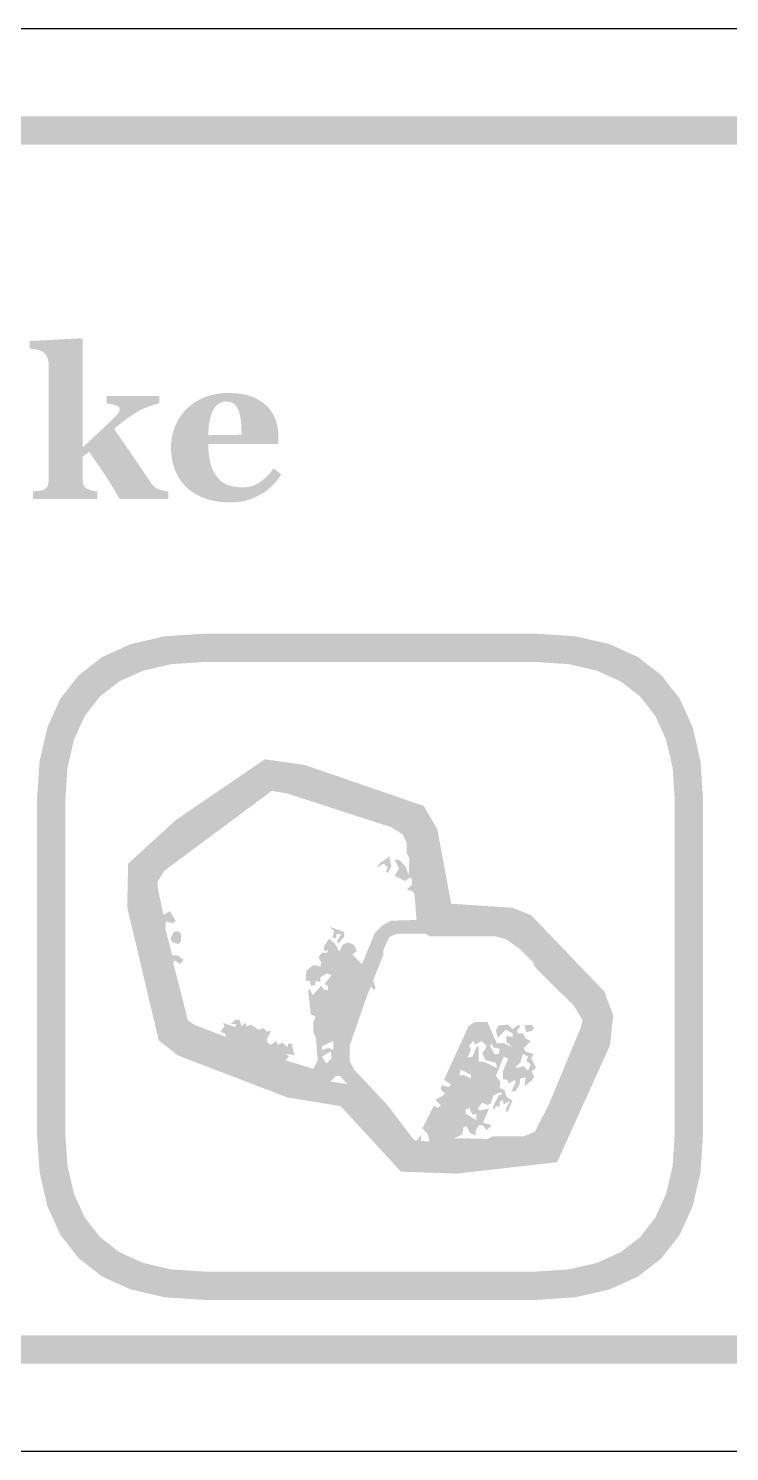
# Model space of a CAD drawing. Header units: millimetres. Extents: x 4 to 272, y 4 to 144.
# Drawn here: x 41.58 to 51.47, y 51.96 to 72.04 of the extents above; entities that cross this region are included whole.
import ezdxf

# ---------------------------------------------------------------- set-up
doc = ezdxf.new("R2010")
doc.units = ezdxf.units.MM
doc.layers.add('CUT', color=1, linetype='Continuous')
doc.layers.add('RASTER', color=7, linetype='Continuous')

msp = doc.modelspace()

# ---------------------------------------------------------------- hatches: boundary and pattern name
at = {"layer": 'RASTER'}
h = msp.add_hatch(color=7, dxfattribs=at)
h.paths.add_polyline_path([(5.2, 68.6), (5.234, 69.116), (5.337, 69.563), (5.509, 69.941), (5.75, 70.25), (6.059, 70.491), (6.438, 70.663), (6.884, 70.766), (7.4, 70.8), (64.6, 70.8), (65.116, 70.766), (65.563, 70.663), (65.941, 70.491), (66.25, 70.25), (66.491, 69.941), (66.663, 69.563), (66.766, 69.116), (66.8, 68.6), (66.8, 55.4), (66.766, 54.884), (66.663, 54.438), (66.491, 54.059), (66.25, 53.75), (65.941, 53.509), (65.563, 53.338), (65.116, 53.234), (64.6, 53.2), (7.4, 53.2), (6.884, 53.234), (6.438, 53.338), (6.059, 53.509), (5.75, 53.75), (5.509, 54.059), (5.337, 54.438), (5.234, 54.884), (5.2, 55.4)])
h.paths.add_polyline_path([(5.6, 68.6), (5.6, 55.4), (5.628, 54.978), (5.712, 54.613), (5.853, 54.303), (6.05, 54.05), (6.303, 53.853), (6.612, 53.712), (6.978, 53.628), (7.4, 53.6), (64.6, 53.6), (65.022, 53.628), (65.387, 53.712), (65.697, 53.853), (65.95, 54.05), (66.147, 54.303), (66.288, 54.613), (66.372, 54.978), (66.4, 55.4), (66.4, 68.6), (66.372, 69.022), (66.288, 69.387), (66.147, 69.697), (65.95, 69.95), (65.697, 70.147), (65.387, 70.288), (65.022, 70.372), (64.6, 70.4), (7.4, 70.4), (6.978, 70.372), (6.612, 70.288), (6.303, 70.147), (6.05, 69.95), (5.853, 69.697), (5.712, 69.387), (5.628, 69.022), (5.6, 68.6)], flags=0)
msp.add_hatch(color=7, dxfattribs=at).paths.add_polyline_path([(43.556, 65.4), (42.866, 65.4), (42.835, 65.455), (42.804, 65.508), (42.774, 65.559), (42.745, 65.607), (42.716, 65.654), (42.688, 65.698), (42.66, 65.74), (42.634, 65.78), (42.607, 65.819), (42.582, 65.857), (42.556, 65.894), (42.531, 65.93), (42.506, 65.966), (42.482, 66.001), (42.458, 66.036), (42.434, 66.069), (42.346, 65.995), (42.346, 65.675), (42.347, 65.663), (42.347, 65.65), (42.349, 65.639), (42.35, 65.627), (42.352, 65.617), (42.355, 65.607), (42.358, 65.598), (42.362, 65.589), (42.366, 65.581), (42.371, 65.573), (42.377, 65.566), (42.384, 65.56), (42.392, 65.554), (42.401, 65.548), (42.411, 65.543), (42.421, 65.539), (42.428, 65.536), (42.435, 65.533), (42.442, 65.531), (42.45, 65.528), (42.458, 65.526), (42.466, 65.523), (42.474, 65.521), (42.483, 65.519), (42.491, 65.517), (42.5, 65.515), (42.509, 65.513), (42.518, 65.511), (42.527, 65.51), (42.535, 65.509), (42.544, 65.508), (42.553, 65.507), (42.553, 65.4), (41.646, 65.4), (41.646, 65.507), (41.655, 65.508), (41.665, 65.509), (41.674, 65.509), (41.683, 65.51), (41.692, 65.511), (41.701, 65.513), (41.71, 65.514), (41.719, 65.515), (41.729, 65.516), (41.737, 65.518), (41.746, 65.519), (41.754, 65.521), (41.762, 65.523), (41.769, 65.525), (41.777, 65.527), (41.784, 65.529), (41.795, 65.533), (41.805, 65.538), (41.815, 65.543), (41.823, 65.549), (41.831, 65.556), (41.837, 65.563), (41.843, 65.571), (41.848, 65.579), (41.852, 65.587), (41.855, 65.597), (41.858, 65.607), (41.86, 65.618), (41.862, 65.629), (41.863, 65.641), (41.864, 65.653), (41.865, 65.667), (41.865, 67.3), (41.864, 67.312), (41.863, 67.324), (41.862, 67.337), (41.859, 67.349), (41.856, 67.362), (41.853, 67.374), (41.848, 67.387), (41.843, 67.4), (41.838, 67.413), (41.831, 67.425), (41.825, 67.436), (41.817, 67.446), (41.809, 67.455), (41.8, 67.464), (41.791, 67.472), (41.781, 67.479), (41.774, 67.483), (41.765, 67.487), (41.756, 67.491), (41.746, 67.495), (41.735, 67.498), (41.724, 67.502), (41.711, 67.505), (41.698, 67.508), (41.684, 67.511), (41.67, 67.513), (41.657, 67.515), (41.644, 67.517), (41.632, 67.519), (41.62, 67.521), (41.608, 67.522), (41.596, 67.523), (41.596, 67.629), (42.324, 67.668), (42.346, 67.644), (42.346, 66.132), (42.374, 66.157), (42.402, 66.183), (42.432, 66.209), (42.462, 66.237), (42.493, 66.265), (42.524, 66.295), (42.557, 66.325), (42.59, 66.357), (42.623, 66.388), (42.655, 66.418), (42.684, 66.446), (42.712, 66.473), (42.739, 66.499), (42.764, 66.523), (42.787, 66.546), (42.808, 66.567), (42.819, 66.58), (42.829, 66.591), (42.838, 66.601), (42.845, 66.611), (42.851, 66.62), (42.856, 66.629), (42.859, 66.636), (42.861, 66.643), (42.863, 66.649), (42.864, 66.655), (42.864, 66.659), (42.865, 66.664), (42.866, 66.667), (42.866, 66.67), (42.866, 66.673), (42.866, 66.674), (42.866, 66.681), (42.864, 66.687), (42.86, 66.693), (42.855, 66.699), (42.848, 66.704), (42.84, 66.709), (42.831, 66.714), (42.82, 66.718), (42.808, 66.723), (42.794, 66.727), (42.779, 66.731), (42.763, 66.735), (42.745, 66.739), (42.725, 66.742), (42.704, 66.746), (42.682, 66.749), (42.682, 66.853), (43.426, 66.853), (43.426, 66.752), (43.39, 66.742), (43.357, 66.732), (43.326, 66.722), (43.297, 66.712), (43.27, 66.703), (43.245, 66.693), (43.223, 66.684), (43.203, 66.675), (43.183, 66.666), (43.163, 66.656), (43.143, 66.645), (43.122, 66.633), (43.101, 66.621), (43.079, 66.608), (43.057, 66.594), (43.035, 66.579), (43.02, 66.569), (43.005, 66.559), (42.99, 66.549), (42.976, 66.539), (42.961, 66.528), (42.947, 66.518), (42.933, 66.507), (42.918, 66.496), (42.904, 66.485), (42.889, 66.474), (42.874, 66.461), (42.858, 66.448), (42.841, 66.434), (42.824, 66.42), (42.807, 66.405), (42.789, 66.389), (42.824, 66.337), (42.859, 66.287), (42.893, 66.237), (42.927, 66.188), (42.96, 66.141), (42.992, 66.094), (43.023, 66.048), (43.054, 66.004), (43.085, 65.959), (43.115, 65.914), (43.147, 65.868), (43.178, 65.821), (43.211, 65.774), (43.243, 65.726), (43.276, 65.678), (43.309, 65.629), (43.321, 65.612), (43.333, 65.597), (43.346, 65.583), (43.36, 65.571), (43.374, 65.56), (43.389, 65.551), (43.405, 65.543), (43.422, 65.536), (43.438, 65.531), (43.455, 65.526), (43.472, 65.521), (43.489, 65.517), (43.506, 65.514), (43.523, 65.511), (43.54, 65.509), (43.556, 65.507)])
h = msp.add_hatch(color=7, dxfattribs=at)
h.paths.add_polyline_path([(45.147, 65.75), (45.134, 65.729), (45.12, 65.709), (45.106, 65.689), (45.091, 65.669), (45.075, 65.649), (45.058, 65.63), (45.041, 65.611), (45.023, 65.593), (45.005, 65.574), (44.986, 65.557), (44.966, 65.54), (44.946, 65.524), (44.925, 65.508), (44.904, 65.494), (44.881, 65.479), (44.859, 65.466), (44.834, 65.452), (44.809, 65.44), (44.785, 65.428), (44.76, 65.417), (44.735, 65.407), (44.71, 65.398), (44.685, 65.389), (44.66, 65.382), (44.635, 65.375), (44.608, 65.369), (44.581, 65.364), (44.552, 65.36), (44.523, 65.357), (44.493, 65.355), (44.462, 65.354), (44.429, 65.353), (44.376, 65.354), (44.325, 65.357), (44.275, 65.362), (44.227, 65.369), (44.182, 65.377), (44.138, 65.388), (44.095, 65.4), (44.055, 65.415), (44.017, 65.431), (43.98, 65.448), (43.945, 65.467), (43.911, 65.487), (43.88, 65.508), (43.85, 65.531), (43.822, 65.555), (43.795, 65.58), (43.77, 65.607), (43.747, 65.635), (43.726, 65.663), (43.706, 65.694), (43.687, 65.725), (43.671, 65.757), (43.656, 65.791), (43.642, 65.826), (43.63, 65.861), (43.62, 65.898), (43.611, 65.935), (43.604, 65.973), (43.599, 66.012), (43.595, 66.051), (43.592, 66.091), (43.592, 66.132), (43.592, 66.17), (43.595, 66.206), (43.599, 66.243), (43.605, 66.279), (43.613, 66.314), (43.622, 66.35), (43.634, 66.384), (43.646, 66.419), (43.661, 66.453), (43.677, 66.485), (43.694, 66.517), (43.713, 66.548), (43.733, 66.578), (43.755, 66.607), (43.778, 66.635), (43.802, 66.663), (43.828, 66.688), (43.856, 66.712), (43.885, 66.735), (43.915, 66.757), (43.947, 66.777), (43.981, 66.796), (44.017, 66.814), (44.054, 66.831), (44.092, 66.846), (44.132, 66.859), (44.172, 66.87), (44.214, 66.879), (44.257, 66.887), (44.301, 66.892), (44.347, 66.895), (44.393, 66.896), (44.443, 66.895), (44.491, 66.892), (44.536, 66.889), (44.58, 66.883), (44.621, 66.876), (44.659, 66.868), (44.696, 66.857), (44.73, 66.846), (44.762, 66.833), (44.793, 66.819), (44.822, 66.803), (44.85, 66.786), (44.877, 66.769), (44.902, 66.75), (44.926, 66.729), (44.948, 66.708), (44.968, 66.687), (44.987, 66.664), (45.004, 66.641), (45.02, 66.617), (45.035, 66.592), (45.048, 66.566), (45.059, 66.539), (45.07, 66.511), (45.079, 66.483), (45.086, 66.454), (45.093, 66.424), (45.098, 66.395), (45.102, 66.365), (45.105, 66.335), (45.107, 66.304), (45.108, 66.273), (45.108, 66.178), (44.117, 66.178), (44.119, 66.105), (44.125, 66.037), (44.134, 65.973), (44.146, 65.913), (44.163, 65.859), (44.183, 65.808), (44.206, 65.762), (44.233, 65.721), (44.264, 65.684), (44.3, 65.652), (44.339, 65.625), (44.383, 65.603), (44.431, 65.586), (44.483, 65.574), (44.54, 65.567), (44.601, 65.564), (44.635, 65.565), (44.668, 65.569), (44.7, 65.575), (44.732, 65.583), (44.762, 65.594), (44.792, 65.606), (44.82, 65.622), (44.848, 65.64), (44.875, 65.659), (44.901, 65.68), (44.926, 65.702), (44.95, 65.725), (44.973, 65.75), (44.995, 65.775), (45.016, 65.802), (45.036, 65.831)])
h.paths.add_polyline_path([(44.588, 66.307), (44.588, 66.329), (44.587, 66.351), (44.586, 66.373), (44.585, 66.396), (44.584, 66.418), (44.583, 66.441), (44.581, 66.464), (44.579, 66.487), (44.576, 66.509), (44.574, 66.531), (44.57, 66.551), (44.567, 66.571), (44.563, 66.589), (44.558, 66.606), (44.553, 66.623), (44.548, 66.638), (44.542, 66.654), (44.535, 66.67), (44.527, 66.685), (44.519, 66.698), (44.51, 66.711), (44.5, 66.722), (44.49, 66.732), (44.48, 66.742), (44.469, 66.75), (44.457, 66.757), (44.444, 66.763), (44.431, 66.768), (44.417, 66.772), (44.402, 66.775), (44.387, 66.776), (44.371, 66.777), (44.343, 66.775), (44.317, 66.77), (44.293, 66.761), (44.269, 66.748), (44.248, 66.732), (44.227, 66.713), (44.208, 66.689), (44.191, 66.663), (44.175, 66.632), (44.161, 66.597), (44.149, 66.558), (44.139, 66.515), (44.13, 66.468), (44.124, 66.416), (44.12, 66.361), (44.117, 66.301)], flags=0)
h = msp.add_hatch(color=7, dxfattribs=at)
h.paths.add_polyline_path([(41.7, 61.15), (41.737, 61.701), (41.847, 62.178), (42.03, 62.582), (42.288, 62.912), (42.618, 63.17), (43.022, 63.353), (43.499, 63.463), (44.05, 63.5), (48.75, 63.5), (49.301, 63.463), (49.778, 63.353), (50.182, 63.17), (50.513, 62.912), (50.77, 62.582), (50.953, 62.178), (51.063, 61.701), (51.1, 61.15), (51.1, 56.45), (51.063, 55.899), (50.953, 55.422), (50.77, 55.018), (50.513, 54.687), (50.182, 54.43), (49.778, 54.247), (49.301, 54.137), (48.75, 54.1), (44.05, 54.1), (43.499, 54.137), (43.022, 54.247), (42.618, 54.43), (42.288, 54.688), (42.03, 55.018), (41.847, 55.422), (41.737, 55.899), (41.7, 56.45)])
h.paths.add_polyline_path([(42.1, 61.15), (42.1, 56.45), (42.13, 55.993), (42.222, 55.597), (42.374, 55.262), (42.588, 54.988), (42.862, 54.774), (43.197, 54.622), (43.593, 54.53), (44.05, 54.5), (48.75, 54.5), (49.207, 54.53), (49.603, 54.622), (49.938, 54.774), (50.213, 54.988), (50.426, 55.262), (50.578, 55.597), (50.67, 55.993), (50.7, 56.45), (50.7, 61.15), (50.67, 61.607), (50.578, 62.003), (50.426, 62.338), (50.213, 62.613), (49.938, 62.826), (49.603, 62.978), (49.207, 63.07), (48.75, 63.1), (44.05, 63.1), (43.593, 63.07), (43.197, 62.978), (42.862, 62.826), (42.587, 62.613), (42.374, 62.338), (42.222, 62.003), (42.13, 61.607), (42.1, 61.15)], flags=0)
h = msp.add_hatch(color=7, dxfattribs=at)
h.paths.add_polyline_path([(44.916, 61.728), (45.48, 61.647), (47.16, 61.069), (47.35, 60.737), (47.545, 59.689), (48.41, 59.633), (48.675, 59.526), (49.708, 58.448), (49.831, 58.113), (49.784, 57.688), (49.04, 56.043), (47.622, 55.881), (46.836, 55.909), (45.985, 56.834), (45.235, 56.956), (43.687, 57.55), (43.419, 57.76), (42.973, 59.641), (42.986, 60.254), (43.657, 60.869)])
h.paths.add_polyline_path([(44.994, 61.393), (43.856, 60.618), (43.303, 60.111), (43.294, 59.676), (43.705, 57.943), (43.847, 57.831), (45.319, 57.267), (46.146, 57.132), (46.981, 56.224), (47.609, 56.201), (48.823, 56.34), (49.471, 57.773), (49.505, 58.073), (49.43, 58.274), (48.491, 59.255), (48.338, 59.317), (47.276, 59.386), (47.045, 60.625), (46.942, 60.806), (45.405, 61.335), (44.994, 61.393)], flags=0)
h = msp.add_hatch(color=7, dxfattribs=at)
h.paths.add_polyline_path([(45.024, 61.491), (45.087, 61.502), (45.6, 61.355), (46.809, 60.952), (47.004, 60.853), (47.139, 60.586), (47.311, 59.439), (48.312, 59.413), (48.47, 59.351), (48.763, 59.094), (48.887, 58.925), (49.422, 58.398), (49.532, 58.251), (49.595, 58.13), (49.595, 57.91), (48.873, 56.25), (48.605, 56.188), (47.726, 56.151), (47.652, 56.114), (46.993, 56.114), (46.725, 56.36), (46.674, 56.455), (46.505, 56.616), (46.454, 56.712), (45.977, 57.261), (45.919, 57.261), (45.867, 57.203), (45.673, 57.104), (45.453, 57.141), (43.914, 57.727), (43.72, 57.826), (43.646, 57.899), (43.547, 58.167), (43.327, 59.266), (43.218, 59.633), (43.181, 60.036), (43.28, 60.23), (43.39, 60.34), (44.709, 61.33)])
h.paths.add_polyline_path([(45.013, 61.282), (43.5, 60.157), (43.401, 59.999), (43.401, 59.926), (43.485, 59.534), (43.573, 59.585), (43.657, 59.45), (43.621, 59.413), (43.522, 59.439), (43.511, 59.34), (43.61, 58.962), (43.683, 58.962), (43.767, 58.9), (43.72, 58.837), (43.646, 58.889), (43.621, 58.863), (43.83, 58.046), (43.914, 57.984), (44.365, 57.811), (44.365, 57.848), (44.291, 57.885), (44.343, 57.958), (44.328, 58.009), (44.5, 57.947), (44.511, 57.995), (44.438, 57.995), (44.5, 58.057), (44.563, 58.046), (44.585, 57.958), (44.636, 58.009), (44.658, 57.958), (44.72, 57.984), (44.83, 57.91), (44.892, 57.936), (44.951, 57.885), (45.002, 57.899), (44.94, 57.764), (44.966, 57.716), (45.002, 57.701), (45.076, 57.753), (45.098, 57.701), (45.16, 57.727), (45.244, 57.665), (45.244, 57.716), (45.296, 57.716), (45.332, 57.555), (45.208, 57.569), (45.259, 57.533), (45.208, 57.481), (45.6, 57.36), (45.662, 57.481), (45.636, 57.8), (45.6, 57.874), (45.6, 58.02), (45.636, 58.093), (45.563, 58.13), (45.526, 58.46), (45.552, 58.486), (45.589, 58.398), (45.71, 58.533), (45.757, 58.471), (45.809, 58.471), (45.809, 58.522), (45.757, 58.559), (45.856, 58.68), (45.794, 58.706), (45.699, 58.654), (45.699, 58.581), (45.636, 58.607), (45.625, 58.544), (45.563, 58.533), (45.552, 58.596), (45.49, 58.607), (45.501, 58.742), (45.6, 58.826), (45.699, 58.801), (45.71, 58.863), (45.673, 58.936), (45.721, 58.999), (45.794, 58.999), (45.809, 59.035), (45.757, 59.021), (45.746, 59.083), (45.82, 59.193), (45.904, 59.131), (45.966, 59.01), (46.014, 59.109), (46.087, 59.145), (46.175, 59.109), (46.212, 59.021), (46.15, 58.973), (46.285, 58.837), (46.468, 59.277), (46.578, 59.387), (46.699, 59.45), (47.055, 59.461), (47.029, 59.816), (47.004, 59.864), (46.919, 59.889), (46.993, 59.963), (46.993, 60.036), (46.967, 60.062), (46.894, 60.01), (46.747, 60.084), (46.809, 60.183), (46.747, 60.318), (46.82, 60.303), (46.908, 60.208), (46.945, 60.084), (46.956, 60.329), (46.919, 60.402), (46.919, 60.549), (46.857, 60.67), (46.699, 60.769), (45.233, 61.245)], flags=0)
h.paths.add_polyline_path([(46.674, 60.355), (46.699, 60.219), (46.652, 60.12), (46.626, 60.146), (46.652, 60.208), (46.589, 60.256), (46.49, 60.194), (46.542, 60.267)], flags=0)
h.paths.add_polyline_path([(45.831, 59.365), (46.029, 59.292), (46.04, 59.23), (45.955, 59.131), (45.93, 59.156), (45.992, 59.255), (45.93, 59.266), (45.919, 59.204), (45.867, 59.204), (45.893, 59.303)], flags=0)
h.paths.add_polyline_path([(43.632, 59.292), (43.694, 59.303), (43.731, 59.266), (43.731, 59.156), (43.694, 59.12), (43.61, 59.145), (43.584, 59.193)], flags=0)
h.paths.add_polyline_path([(46.773, 59.266), (46.674, 59.219), (46.589, 59.046), (46.589, 58.973), (46.443, 58.607), (46.479, 58.497), (46.454, 58.471), (46.417, 58.522), (46.369, 58.423), (46.113, 57.69), (46.113, 57.47), (46.175, 57.349), (46.637, 56.858), (47.018, 56.36), (47.055, 56.345), (47.128, 56.433), (47.113, 56.345), (47.212, 56.334), (47.238, 56.345), (47.212, 56.444), (47.139, 56.517), (47.297, 56.836), (47.359, 56.811), (47.396, 56.847), (47.322, 56.921), (47.458, 57.005), (47.396, 57.067), (47.407, 57.13), (47.506, 57.104), (47.542, 57.141), (47.443, 57.203), (47.788, 57.958), (47.872, 58.02), (48.055, 58.02), (48.191, 57.716), (48.275, 57.727), (48.411, 57.665), (48.323, 57.738), (48.323, 57.826), (48.411, 57.811), (48.411, 57.863), (48.312, 57.91), (48.202, 57.8), (48.176, 57.899), (48.213, 57.973), (48.349, 57.984), (48.411, 57.921), (48.495, 57.984), (48.521, 57.958), (48.47, 57.899), (48.484, 57.863), (48.557, 57.863), (48.594, 57.789), (48.667, 57.753), (48.568, 57.654), (48.594, 57.606), (48.704, 57.569), (48.678, 57.507), (48.741, 57.371), (48.678, 57.324), (48.715, 57.25), (48.689, 57.203), (48.579, 57.115), (48.594, 57.24), (48.521, 57.225), (48.506, 57.13), (48.448, 57.042), (48.396, 57.042), (48.459, 57.177), (48.433, 57.203), (48.36, 57.152), (48.338, 57.203), (48.275, 57.214), (48.275, 57.324), (48.349, 57.507), (48.286, 57.533), (48.176, 57.261), (48.239, 57.177), (48.228, 57.093), (48.301, 57.056), (48.323, 56.968), (48.411, 56.91), (48.338, 56.748), (48.312, 56.774), (48.374, 56.91), (48.286, 56.858), (48.275, 56.921), (48.228, 56.895), (48.228, 56.822), (48.176, 56.836), (48.154, 56.785), (48.129, 56.811), (48.213, 56.983), (48.264, 57.005), (48.239, 57.031), (48.14, 56.983), (48.103, 56.873), (48.055, 56.847), (47.982, 56.884), (47.92, 56.8), (47.945, 56.774), (48.081, 56.8), (47.993, 56.602), (48.118, 56.565), (48.044, 56.492), (47.993, 56.565), (47.934, 56.565), (47.883, 56.47), (47.898, 56.419), (47.81, 56.455), (47.762, 56.554), (47.715, 56.528), (47.7, 56.433), (47.59, 56.382), (48.055, 56.371), (48.129, 56.408), (48.568, 56.408), (48.726, 56.47), (48.935, 56.884), (49.375, 57.947), (49.4, 58.046), (49.276, 58.251), (48.741, 58.779), (48.689, 58.874), (48.506, 59.057), (48.312, 59.193), (48.165, 59.23), (47.249, 59.23), (47.176, 59.266)], flags=0)
h.paths.add_polyline_path([(48.579, 57.973), (48.678, 57.984), (48.715, 57.947), (48.689, 57.899), (48.605, 57.874)], flags=0)
h.paths.add_polyline_path([(45.882, 57.753), (45.721, 57.679), (45.721, 57.628), (45.82, 57.654), (45.882, 57.628)], flags=0)
h.paths.add_polyline_path([(47.861, 57.753), (47.799, 57.69), (47.824, 57.628), (47.773, 57.518), (47.846, 57.533), (47.898, 57.665), (47.934, 57.679), (47.934, 57.459), (48.008, 57.459), (48.191, 57.371), (48.176, 57.445), (48.03, 57.481), (47.982, 57.58), (48.044, 57.665), (48.03, 57.701), (47.971, 57.753), (47.883, 57.701)], flags=0)
h.paths.add_polyline_path([(48.118, 57.716), (48.092, 57.69), (48.154, 57.569), (48.213, 57.569), (48.228, 57.643), (48.14, 57.665)], flags=0)
h.paths.add_polyline_path([(45.845, 57.606), (45.721, 57.533), (45.783, 57.434), (45.856, 57.507)], flags=0)
h.paths.add_polyline_path([(48.557, 57.569), (48.521, 57.445), (48.459, 57.397), (48.47, 57.371), (48.568, 57.397), (48.631, 57.335), (48.667, 57.423), (48.605, 57.47), (48.631, 57.533)], flags=0)
h.paths.add_polyline_path([(47.678, 57.349), (47.663, 57.261), (47.715, 57.276), (47.824, 57.225), (47.824, 57.276)], flags=0)
h.paths.add_polyline_path([(47.799, 56.811), (47.751, 56.785), (47.751, 56.726), (47.898, 56.638), (47.898, 56.726), (47.846, 56.712)], flags=0)

# ---------------------------------------------------------------- linework, layer by layer
at = {"layer": 'CUT'}
for points in [[(6.999, 72.04), (65.001, 72.04)], [(65.001, 51.96), (6.999, 51.96)]]:
    msp.add_lwpolyline(points, dxfattribs=at)

doc.saveas('drawing.dxf')
